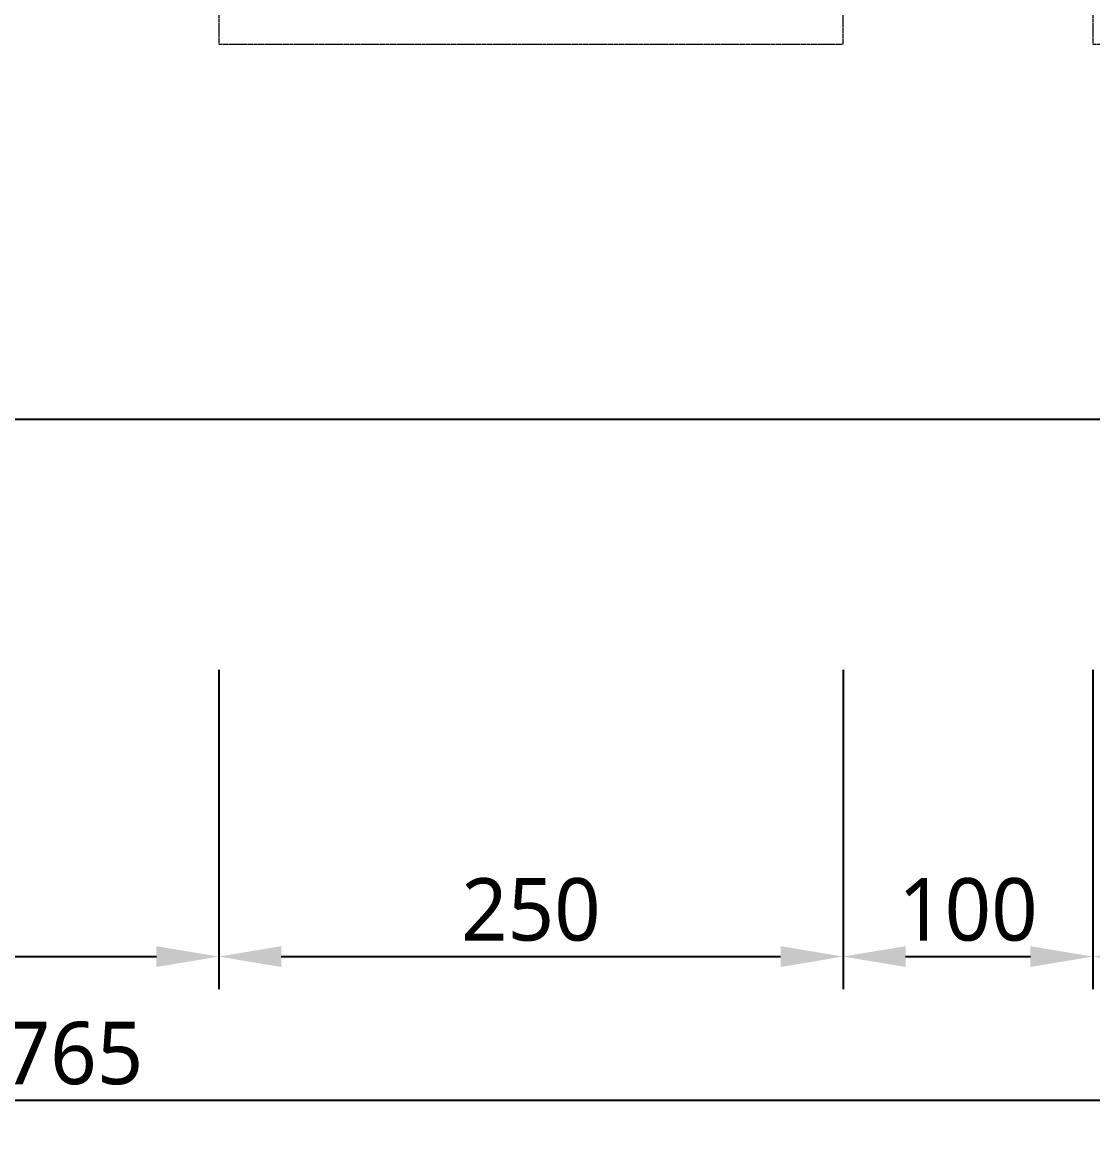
# Model space of a CAD drawing. Header units: millimetres. Extents: x -9013 to 516, y -36629 to 6082.
# Drawn here: x -3976.6 to -3547.8, y -21095.6 to -20651.1 of the extents above; entities that cross this region are included whole.
import ezdxf

# ---------------------------------------------------------------- set-up
doc = ezdxf.new("R2010")
doc.units = ezdxf.units.MM
doc.header["$LTSCALE"] = 0.05
doc.linetypes.add('CENTER', pattern=[50.8, 31.75, -6.35, 6.35, -6.35])
doc.linetypes.add('CENTER2', pattern=[28.575, 19.05, -3.175, 3.175, -3.175])
doc.layers.get('0').update_dxf_attribs({"lineweight": 18})
doc.layers.get('Defpoints').update_dxf_attribs({"color": 140, "lineweight": 18})
doc.layers.add('2CONC', color=4, linetype='Continuous')
doc.layers.add('G-Anno-Std-Cntr', color=1, linetype='CENTER2', lineweight=18)
doc.styles.add('trebuchet_MS', font='trebuc.ttf')
doc.dimstyles.new('MGP', dxfattribs={"dimtxt": 2.5, "dimasz": 2.5, "dimexe": 1.25, "dimexo": 0.625, "dimtad": 1, "dimdec": 0, "dimtxsty": 'trebuchet_MS', "dimcen": 2.5, "dimclrt": 7, "dimadec": 0, "dimazin": 0, "dimtfac": 1, "dimtdec": 0, "dimtmove": 0, "dimatfit": 3, "dimfxl": 1.148294, "dimfxlon": 1, "dimarcsym": 2})

# ---------------------------------------------------------------- blocks, each defined once
blk = doc.blocks.new('*D497')
at = {"color": 0, "lineweight": -2, "transparency": 16777216}
for p, q in [((-4847.85, -20967.81), (-4847.85, -21095.64)), ((-3082.85, -20967.81), (-3082.85, -21095.64)), ((-4822.85, -21082.64), (-3107.85, -21082.64))]:
    blk.add_line(p, q, dxfattribs=at)
at = {"color": 0, "transparency": 16777216}
for points in [[(-4822.85, -21078.47), (-4822.85, -21086.8), (-4847.85, -21082.64)], [(-3107.85, -21078.47), (-3107.85, -21086.8), (-3082.85, -21082.64)]]:
    blk.add_solid(points, dxfattribs=at)
at = {"layer": 'Defpoints', "color": 0, "transparency": 16777216}
for p in [(-3082.85, -20750.66), (-4847.85, -20771.11), (-3082.85, -21082.64)]:
    blk.add_point(p, dxfattribs=at)
at = {"color": 7, "transparency": 16777216, "insert": (-3965.35, -21063.88), "char_height": 25, "attachment_point": 5, "style": 'trebuchet_MS'}
blk.add_mtext('1765', dxfattribs=at)
blk = doc.blocks.new('gas meter 1')
at = {"layer": 'G-Anno-Std-Cntr'}
blk.add_lwpolyline([(-6480.2, 2746.98), (-6230.2, 2746.98), (-6230.2, 3196.98), (-6480.2, 3196.98)], close=True, dxfattribs=at)
blk = doc.blocks.new('*D531')
at = {"color": 0, "lineweight": -2, "transparency": 16777216}
for p, q in [((-4247.85, -20910.27), (-4247.85, -21038.1)), ((-3897.85, -20910.27), (-3897.85, -21038.1)), ((-4222.85, -21025.1), (-3922.85, -21025.1))]:
    blk.add_line(p, q, dxfattribs=at)
at = {"color": 0, "transparency": 16777216}
for points in [[(-4222.85, -21020.94), (-4222.85, -21029.27), (-4247.85, -21025.1)], [(-3922.85, -21020.94), (-3922.85, -21029.27), (-3897.85, -21025.1)]]:
    blk.add_solid(points, dxfattribs=at)
at = {"layer": 'Defpoints', "color": 0, "transparency": 16777216}
for p in [(-3897.85, -20659.96), (-4247.85, -20776.43), (-3897.85, -21025.1)]:
    blk.add_point(p, dxfattribs=at)
at = {"color": 7, "transparency": 16777216, "insert": (-4072.85, -21006.39), "char_height": 25, "attachment_point": 5, "style": 'trebuchet_MS'}
blk.add_mtext('350', dxfattribs=at)
blk = doc.blocks.new('*D532')
at = {"color": 0, "lineweight": -2, "transparency": 16777216}
for p, q in [((-3897.85, -20910.27), (-3897.85, -21038.1)), ((-3647.85, -20910.27), (-3647.85, -21038.1)), ((-3872.85, -21025.1), (-3672.85, -21025.1))]:
    blk.add_line(p, q, dxfattribs=at)
at = {"color": 0, "transparency": 16777216}
for points in [[(-3872.85, -21020.94), (-3872.85, -21029.27), (-3897.85, -21025.1)], [(-3672.85, -21020.94), (-3672.85, -21029.27), (-3647.85, -21025.1)]]:
    blk.add_solid(points, dxfattribs=at)
at = {"layer": 'Defpoints', "color": 0, "transparency": 16777216}
for p in [(-3897.85, -20659.96), (-3647.85, -20659.96), (-3647.85, -21025.1)]:
    blk.add_point(p, dxfattribs=at)
at = {"color": 7, "transparency": 16777216, "insert": (-3772.85, -21006.39), "char_height": 25, "attachment_point": 5, "style": 'trebuchet_MS'}
blk.add_mtext('250', dxfattribs=at)
blk = doc.blocks.new('*D533')
at = {"color": 0, "lineweight": -2, "transparency": 16777216}
for p, q in [((-3647.85, -20910.27), (-3647.85, -21038.1)), ((-3547.85, -20910.27), (-3547.85, -21038.1)), ((-3622.85, -21025.1), (-3572.85, -21025.1))]:
    blk.add_line(p, q, dxfattribs=at)
at = {"color": 0, "transparency": 16777216}
for points in [[(-3622.85, -21020.94), (-3622.85, -21029.27), (-3647.85, -21025.1)], [(-3572.85, -21020.94), (-3572.85, -21029.27), (-3547.85, -21025.1)]]:
    blk.add_solid(points, dxfattribs=at)
at = {"layer": 'Defpoints', "color": 0, "transparency": 16777216}
for p in [(-3647.85, -20659.96), (-3547.85, -20659.96), (-3547.85, -21025.1)]:
    blk.add_point(p, dxfattribs=at)
at = {"color": 7, "transparency": 16777216, "insert": (-3597.85, -21006.39), "char_height": 25, "attachment_point": 5, "style": 'trebuchet_MS'}
blk.add_mtext('100', dxfattribs=at)
blk = doc.blocks.new('*D534')
at = {"color": 0, "lineweight": -2, "transparency": 16777216}
for p, q in [((-3547.85, -20910.27), (-3547.85, -21038.1)), ((-3297.85, -20910.27), (-3297.85, -21038.1)), ((-3522.85, -21025.1), (-3322.85, -21025.1))]:
    blk.add_line(p, q, dxfattribs=at)
at = {"color": 0, "transparency": 16777216}
for points in [[(-3522.85, -21020.94), (-3522.85, -21029.27), (-3547.85, -21025.1)], [(-3322.85, -21020.94), (-3322.85, -21029.27), (-3297.85, -21025.1)]]:
    blk.add_solid(points, dxfattribs=at)
at = {"layer": 'Defpoints', "color": 0, "transparency": 16777216}
for p in [(-3547.85, -20659.96), (-3297.85, -20659.96), (-3297.85, -21025.1)]:
    blk.add_point(p, dxfattribs=at)
at = {"color": 7, "transparency": 16777216, "insert": (-3422.85, -21006.39), "char_height": 25, "attachment_point": 5, "style": 'trebuchet_MS'}
blk.add_mtext('250', dxfattribs=at)

msp = doc.modelspace()

# ---------------------------------------------------------------- linework, layer by layer
at = {"layer": '2CONC', "lineweight": -3}
msp.add_line((-4847.85, -20809.96), (-3082.85, -20809.96), dxfattribs=at)

# ---------------------------------------------------------------- block references
at = {"layer": 'G-Anno-Std-Cntr', "color": 7, "linetype": 'CENTER'}
for p in [(2582.35, -23406.94), (2932.35, -23406.94)]:
    msp.add_blockref('gas meter 1', p, dxfattribs=at)

# ---------------------------------------------------------------- dimensions: what is measured, and where the dimension line sits
for base, p1, p2, picture, middle in [((-3897.85, -21025.1), (-4247.85, -20776.43), (-3897.85, -20659.96), '*D531', (-4072.85, -21006.39)), ((-3647.85, -21025.1), (-3897.85, -20659.96), (-3647.85, -20659.96), '*D532', (-3772.85, -21006.39)), ((-3547.85, -21025.1), (-3647.85, -20659.96), (-3547.85, -20659.96), '*D533', (-3597.85, -21006.39)), ((-3297.85, -21025.1), (-3547.85, -20659.96), (-3297.85, -20659.96), '*D534', (-3422.85, -21006.39)), ((-3082.85, -21082.64), (-4847.85, -20771.11), (-3082.85, -20750.66), '*D497', (-3965.35, -21063.88))]:
    dim = msp.add_linear_dim(base=base, p1=p1, p2=p2, dimstyle='MGP', override={"dimscale": 100, "dimtxt": 0.25, "dimasz": 0.25, "dimexe": 0.13, "dimexo": 0.06, "dimgap": 0.06, "dimarcsym": 1})
    dim.commit()
    dim.dimension.update_dxf_attribs({"geometry": picture, "text_midpoint": middle})

doc.saveas('drawing.dxf')
